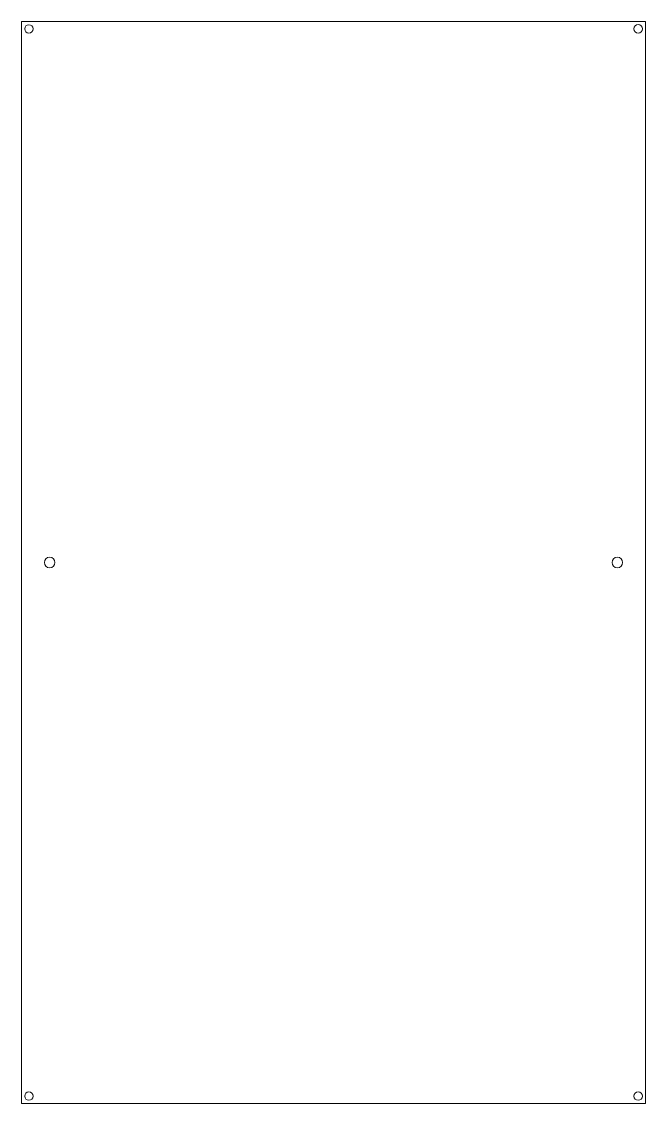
# Model space of a CAD drawing. Header units: millimetres. Extents: x 12 to 478, y 10 to 818.
import ezdxf

# ---------------------------------------------------------------- set-up
doc = ezdxf.new("R2010")
doc.units = ezdxf.units.MM

msp = doc.modelspace()

# ---------------------------------------------------------------- linework, layer by layer
at = {"color": 131, "linetype": 'Continuous', "lineweight": 0}
for p, q in [((478.03, 818.13), (12.03, 818.13)), ((12.03, 818.13), (12.03, 10.23)), ((478.03, 10.23), (478.03, 818.13)), ((12.03, 10.23), (478.03, 10.23))]:
    msp.add_line(p, q, dxfattribs=at)
for centre, radius in [((17.47, 812.69), 3.17), ((472.59, 812.69), 3.18), ((32.98, 414.18), 3.97), ((457.08, 414.18), 3.97), ((17.47, 15.67), 3.17), ((472.59, 15.67), 3.17)]:
    msp.add_circle(centre, radius, dxfattribs=at)

doc.saveas('drawing.dxf')
